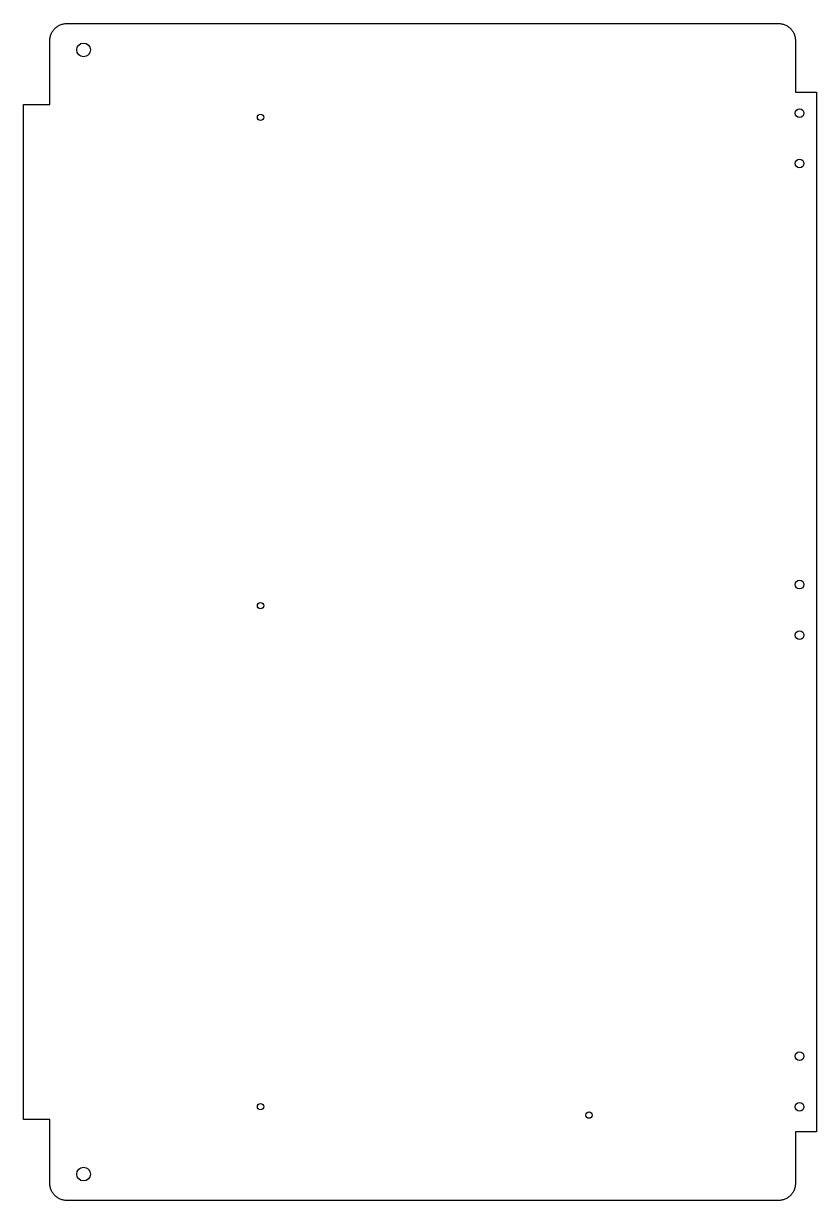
# Model space of a CAD drawing. Header units: inches. Extents: x 0 to 23.5, y 0 to 34.9.
import ezdxf

# ---------------------------------------------------------------- set-up
doc = ezdxf.new("R2010")
doc.units = ezdxf.units.IN
doc.header["$MEASUREMENT"] = 0
doc.layers.add('CUT', color=7, linetype='Continuous')

msp = doc.modelspace()

# ---------------------------------------------------------------- linework, layer by layer
at = {"layer": 'CUT'}
msp.add_lwpolyline([(0, 2.408), (0, 32.533), (0.783, 32.533), (0.783, 34.441), (0.783, 34.465), (0.785, 34.489), (0.788, 34.514), (0.792, 34.538), (0.798, 34.562), (0.804, 34.586), (0.812, 34.609), (0.821, 34.632), (0.831, 34.654), (0.842, 34.676), (0.854, 34.697), (0.867, 34.718), (0.881, 34.738), (0.896, 34.758), (0.912, 34.776), (0.929, 34.794), (0.947, 34.811), (0.966, 34.827), (0.985, 34.842), (1.005, 34.856), (1.026, 34.869), (1.047, 34.881), (1.069, 34.892), (1.091, 34.902), (1.114, 34.911), (1.138, 34.919), (1.161, 34.925), (1.185, 34.931), (1.209, 34.935), (1.234, 34.938), (1.258, 34.94), (1.283, 34.941), (22.408, 34.941), (22.432, 34.94), (22.457, 34.938), (22.481, 34.935), (22.505, 34.931), (22.529, 34.925), (22.553, 34.919), (22.576, 34.911), (22.599, 34.902), (22.622, 34.892), (22.643, 34.881), (22.665, 34.869), (22.686, 34.856), (22.706, 34.842), (22.725, 34.827), (22.744, 34.811), (22.761, 34.794), (22.778, 34.776), (22.794, 34.758), (22.809, 34.738), (22.823, 34.718), (22.837, 34.697), (22.849, 34.676), (22.86, 34.654), (22.87, 34.632), (22.878, 34.609), (22.886, 34.586), (22.893, 34.562), (22.898, 34.538), (22.902, 34.514), (22.905, 34.489), (22.907, 34.465), (22.908, 34.441), (22.908, 32.908), (23.533, 32.908), (23.533, 2.033), (22.908, 2.033), (22.908, 0.5), (22.907, 0.475), (22.905, 0.451), (22.902, 0.427), (22.898, 0.403), (22.893, 0.379), (22.886, 0.355), (22.878, 0.332), (22.87, 0.309), (22.86, 0.286), (22.849, 0.264), (22.837, 0.243), (22.823, 0.222), (22.809, 0.202), (22.794, 0.183), (22.778, 0.164), (22.761, 0.146), (22.744, 0.13), (22.725, 0.114), (22.706, 0.098), (22.686, 0.084), (22.665, 0.071), (22.643, 0.059), (22.622, 0.048), (22.599, 0.038), (22.576, 0.029), (22.553, 0.021), (22.529, 0.015), (22.505, 0.01), (22.481, 0.005), (22.457, 0.002), (22.432, 0.001), (22.408, 0), (1.283, 0), (1.258, 0.001), (1.234, 0.002), (1.209, 0.005), (1.185, 0.01), (1.161, 0.015), (1.138, 0.021), (1.114, 0.029), (1.091, 0.038), (1.069, 0.048), (1.047, 0.059), (1.026, 0.071), (1.005, 0.084), (0.985, 0.098), (0.966, 0.114), (0.947, 0.13), (0.929, 0.146), (0.912, 0.164), (0.896, 0.183), (0.881, 0.202), (0.867, 0.222), (0.854, 0.243), (0.842, 0.264), (0.831, 0.286), (0.821, 0.309), (0.812, 0.332), (0.804, 0.355), (0.798, 0.379), (0.792, 0.403), (0.788, 0.427), (0.785, 0.451), (0.783, 0.475), (0.783, 0.5), (0.783, 2.408)], close=True, dxfattribs=at)
for centre, radius in [((1.783, 34.159), 0.203), ((7.033, 32.158), 0.0938), ((23.033, 32.283), 0.128), ((23.033, 30.783), 0.128), ((23.033, 18.283), 0.128), ((7.033, 17.658), 0.0937), ((23.033, 16.783), 0.128), ((23.033, 4.283), 0.128), ((7.033, 2.783), 0.0938), ((23.033, 2.783), 0.128), ((16.783, 2.533), 0.0938), ((1.783, 0.781), 0.203)]:
    msp.add_circle(centre, radius, dxfattribs=at)

doc.saveas('drawing.dxf')
